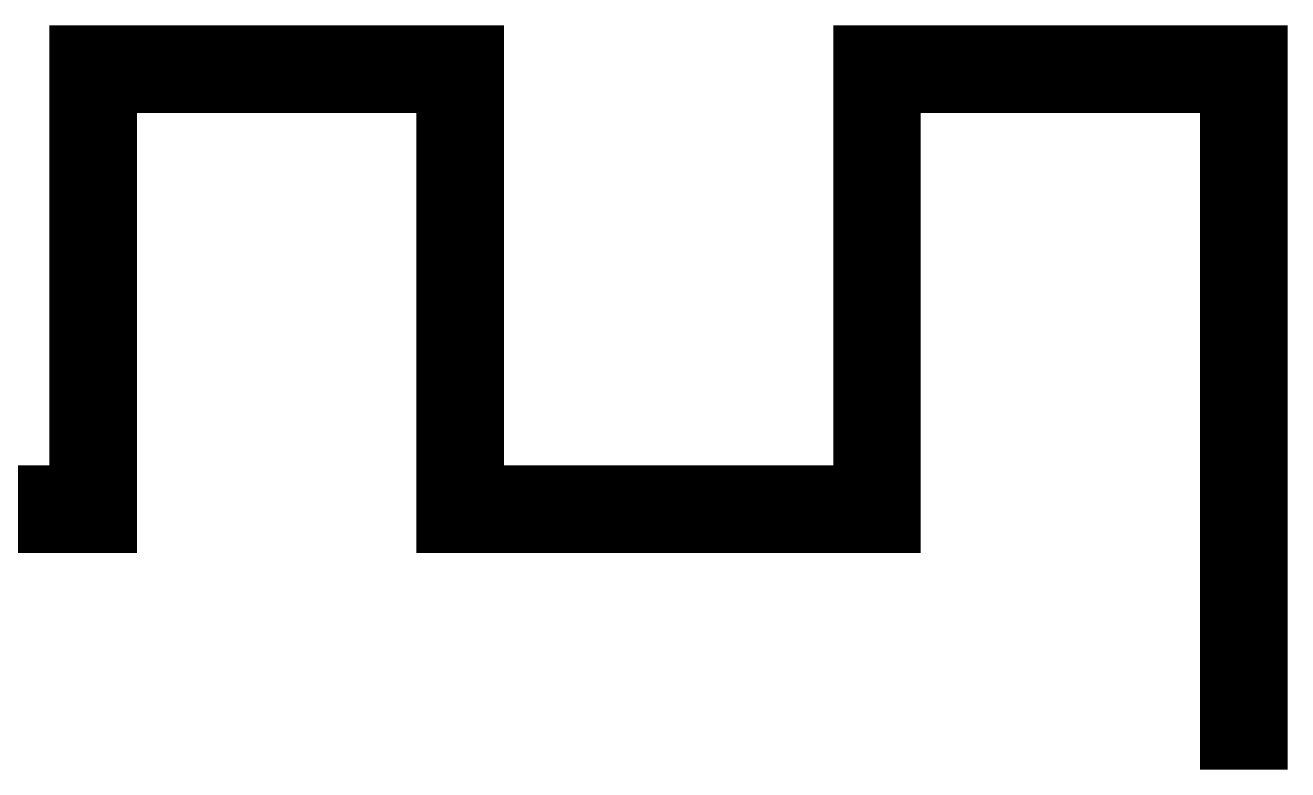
# Model space of a CAD drawing. Extents: x 2753 to 3321, y 4578 to 4791.
# Drawn here: x 3023.1 to 3321.1, y 4615.5 to 4791.3 of the extents above; entities that cross this region are included whole.
import ezdxf

# ---------------------------------------------------------------- set-up
doc = ezdxf.new("R2010")
doc.units = 0
doc.header["$LTSCALE"] = 25
doc.layers.get('0').update_dxf_attribs({"linetype": 'CONTINUOUS'})

msp = doc.modelspace()

# ---------------------------------------------------------------- linework, layer by layer
at = {"color": 5, "const_width": 1}
for points in [[(3029.276, 4790.795), (3029.276, 4771.11), (3135.575, 4771.11), (3135.575, 4790.795), (3029.276, 4790.795)], [(3048.961, 4667.173), (3048.961, 4790.795), (3029.276, 4790.795), (3029.276, 4667.173), (3048.961, 4667.173)], [(3029.276, 4790.673), (3048.961, 4790.673)], [(3029.276, 4790.61), (3135.575, 4790.61)], [(3029.276, 4789.673), (3048.961, 4789.673)], [(3029.276, 4789.61), (3135.575, 4789.61)], [(3029.276, 4788.673), (3048.961, 4788.673)], [(3135.575, 4790.795), (3135.575, 4667.173), (3115.89, 4667.173), (3115.89, 4790.795), (3135.575, 4790.795)], [(3115.89, 4790.673), (3135.575, 4790.673)], [(3115.89, 4789.673), (3135.575, 4789.673)], [(3115.89, 4788.673), (3135.575, 4788.673)], [(3234, 4667.173), (3234, 4790.795), (3214.315, 4790.795), (3214.315, 4667.173), (3234, 4667.173)], [(3214.315, 4790.795), (3214.315, 4771.11), (3320.614, 4771.11), (3320.614, 4790.795), (3214.315, 4790.795)], [(3214.315, 4790.673), (3234, 4790.673)], [(3214.315, 4790.61), (3320.614, 4790.61)], [(3214.315, 4789.673), (3234, 4789.673)], [(3214.315, 4789.61), (3320.614, 4789.61)], [(3214.315, 4788.673), (3234, 4788.673)], [(3320.614, 4790.795), (3320.614, 4615.992), (3300.929, 4615.992), (3300.929, 4790.795), (3320.614, 4790.795)], [(3300.929, 4790.492), (3320.614, 4790.492)], [(3300.929, 4789.492), (3320.614, 4789.492)], [(3029.276, 4788.61), (3135.575, 4788.61)], [(3029.276, 4787.673), (3048.961, 4787.673)], [(3029.276, 4787.61), (3135.575, 4787.61)], [(3029.276, 4786.673), (3048.961, 4786.673)], [(3029.276, 4786.61), (3135.575, 4786.61)], [(3029.276, 4785.673), (3048.961, 4785.673)], [(3115.89, 4787.673), (3135.575, 4787.673)], [(3115.89, 4786.673), (3135.575, 4786.673)], [(3115.89, 4785.673), (3135.575, 4785.673)], [(3214.315, 4788.61), (3320.614, 4788.61)], [(3214.315, 4787.673), (3234, 4787.673)], [(3214.315, 4787.61), (3320.614, 4787.61)], [(3214.315, 4786.673), (3234, 4786.673)], [(3214.315, 4786.61), (3320.614, 4786.61)], [(3214.315, 4785.673), (3234, 4785.673)], [(3300.929, 4788.492), (3320.614, 4788.492)], [(3300.929, 4787.492), (3320.614, 4787.492)], [(3300.929, 4786.492), (3320.614, 4786.492)], [(3029.276, 4785.61), (3135.575, 4785.61)], [(3029.276, 4784.673), (3048.961, 4784.673)], [(3029.276, 4784.61), (3135.575, 4784.61)], [(3029.276, 4783.673), (3048.961, 4783.673)], [(3029.276, 4783.61), (3135.575, 4783.61)], [(3115.89, 4784.673), (3135.575, 4784.673)], [(3115.89, 4783.673), (3135.575, 4783.673)], [(3214.315, 4785.61), (3320.614, 4785.61)], [(3214.315, 4784.673), (3234, 4784.673)], [(3214.315, 4784.61), (3320.614, 4784.61)], [(3214.315, 4783.673), (3234, 4783.673)], [(3214.315, 4783.61), (3320.614, 4783.61)], [(3300.929, 4785.492), (3320.614, 4785.492)], [(3300.929, 4784.492), (3320.614, 4784.492)], [(3300.929, 4783.492), (3320.614, 4783.492)], [(3029.276, 4782.673), (3048.961, 4782.673)], [(3029.276, 4782.61), (3135.575, 4782.61)], [(3029.276, 4781.673), (3048.961, 4781.673)], [(3029.276, 4781.61), (3135.575, 4781.61)], [(3029.276, 4780.673), (3048.961, 4780.673)], [(3029.276, 4780.61), (3135.575, 4780.61)], [(3115.89, 4782.673), (3135.575, 4782.673)], [(3115.89, 4781.673), (3135.575, 4781.673)], [(3115.89, 4780.673), (3135.575, 4780.673)], [(3214.315, 4782.673), (3234, 4782.673)], [(3214.315, 4782.61), (3320.614, 4782.61)], [(3214.315, 4781.673), (3234, 4781.673)], [(3214.315, 4781.61), (3320.614, 4781.61)], [(3214.315, 4780.673), (3234, 4780.673)], [(3214.315, 4780.61), (3320.614, 4780.61)], [(3300.929, 4782.492), (3320.614, 4782.492)], [(3300.929, 4781.492), (3320.614, 4781.492)], [(3300.929, 4780.492), (3320.614, 4780.492)], [(3029.276, 4779.673), (3048.961, 4779.673)], [(3029.276, 4779.61), (3135.575, 4779.61)], [(3029.276, 4778.673), (3048.961, 4778.673)], [(3029.276, 4778.61), (3135.575, 4778.61)], [(3029.276, 4777.673), (3048.961, 4777.673)], [(3029.276, 4777.61), (3135.575, 4777.61)], [(3115.89, 4779.673), (3135.575, 4779.673)], [(3115.89, 4778.673), (3135.575, 4778.673)], [(3115.89, 4777.673), (3135.575, 4777.673)], [(3214.315, 4779.673), (3234, 4779.673)], [(3214.315, 4779.61), (3320.614, 4779.61)], [(3214.315, 4778.673), (3234, 4778.673)], [(3214.315, 4778.61), (3320.614, 4778.61)], [(3214.315, 4777.673), (3234, 4777.673)], [(3214.315, 4777.61), (3320.614, 4777.61)], [(3300.929, 4779.492), (3320.614, 4779.492)], [(3300.929, 4778.492), (3320.614, 4778.492)], [(3300.929, 4777.492), (3320.614, 4777.492)], [(3029.276, 4776.673), (3048.961, 4776.673)], [(3029.276, 4776.61), (3135.575, 4776.61)], [(3029.276, 4775.673), (3048.961, 4775.673)], [(3029.276, 4775.61), (3135.575, 4775.61)], [(3029.276, 4774.673), (3048.961, 4774.673)], [(3029.276, 4774.61), (3135.575, 4774.61)], [(3115.89, 4776.673), (3135.575, 4776.673)], [(3115.89, 4775.673), (3135.575, 4775.673)], [(3115.89, 4774.673), (3135.575, 4774.673)], [(3214.315, 4776.673), (3234, 4776.673)], [(3214.315, 4776.61), (3320.614, 4776.61)], [(3214.315, 4775.673), (3234, 4775.673)], [(3214.315, 4775.61), (3320.614, 4775.61)], [(3214.315, 4774.673), (3234, 4774.673)], [(3214.315, 4774.61), (3320.614, 4774.61)], [(3300.929, 4776.492), (3320.614, 4776.492)], [(3300.929, 4775.492), (3320.614, 4775.492)], [(3300.929, 4774.492), (3320.614, 4774.492)], [(3029.276, 4773.673), (3048.961, 4773.673)], [(3029.276, 4773.61), (3135.575, 4773.61)], [(3029.276, 4772.673), (3048.961, 4772.673)], [(3029.276, 4772.61), (3135.575, 4772.61)], [(3029.276, 4771.673), (3048.961, 4771.673)], [(3029.276, 4771.61), (3135.575, 4771.61)], [(3115.89, 4773.673), (3135.575, 4773.673)], [(3115.89, 4772.673), (3135.575, 4772.673)], [(3115.89, 4771.673), (3135.575, 4771.673)], [(3214.315, 4773.673), (3234, 4773.673)], [(3214.315, 4773.61), (3320.614, 4773.61)], [(3214.315, 4772.673), (3234, 4772.673)], [(3214.315, 4772.61), (3320.614, 4772.61)], [(3214.315, 4771.673), (3234, 4771.673)], [(3214.315, 4771.61), (3320.614, 4771.61)], [(3300.929, 4773.492), (3320.614, 4773.492)], [(3300.929, 4772.492), (3320.614, 4772.492)], [(3300.929, 4771.492), (3320.614, 4771.492)], [(3029.276, 4770.673), (3048.961, 4770.673)], [(3029.276, 4769.673), (3048.961, 4769.673)], [(3029.276, 4768.673), (3048.961, 4768.673)], [(3115.89, 4770.673), (3135.575, 4770.673)], [(3115.89, 4769.673), (3135.575, 4769.673)], [(3115.89, 4768.673), (3135.575, 4768.673)], [(3214.315, 4770.673), (3234, 4770.673)], [(3214.315, 4769.673), (3234, 4769.673)], [(3214.315, 4768.673), (3234, 4768.673)], [(3300.929, 4770.492), (3320.614, 4770.492)], [(3300.929, 4769.492), (3320.614, 4769.492)], [(3300.929, 4768.492), (3320.614, 4768.492)], [(3029.276, 4767.673), (3048.961, 4767.673)], [(3029.276, 4766.673), (3048.961, 4766.673)], [(3029.276, 4765.673), (3048.961, 4765.673)], [(3115.89, 4767.673), (3135.575, 4767.673)], [(3115.89, 4766.673), (3135.575, 4766.673)], [(3115.89, 4765.673), (3135.575, 4765.673)], [(3214.315, 4767.673), (3234, 4767.673)], [(3214.315, 4766.673), (3234, 4766.673)], [(3214.315, 4765.673), (3234, 4765.673)], [(3300.929, 4767.492), (3320.614, 4767.492)], [(3300.929, 4766.492), (3320.614, 4766.492)], [(3300.929, 4765.492), (3320.614, 4765.492)], [(3029.276, 4764.673), (3048.961, 4764.673)], [(3029.276, 4763.673), (3048.961, 4763.673)], [(3029.276, 4762.673), (3048.961, 4762.673)], [(3115.89, 4764.673), (3135.575, 4764.673)], [(3115.89, 4763.673), (3135.575, 4763.673)], [(3115.89, 4762.673), (3135.575, 4762.673)], [(3214.315, 4764.673), (3234, 4764.673)], [(3214.315, 4763.673), (3234, 4763.673)], [(3214.315, 4762.673), (3234, 4762.673)], [(3300.929, 4764.492), (3320.614, 4764.492)], [(3300.929, 4763.492), (3320.614, 4763.492)], [(3300.929, 4762.492), (3320.614, 4762.492)], [(3029.276, 4761.673), (3048.961, 4761.673)], [(3029.276, 4760.673), (3048.961, 4760.673)], [(3029.276, 4759.673), (3048.961, 4759.673)], [(3115.89, 4761.673), (3135.575, 4761.673)], [(3115.89, 4760.673), (3135.575, 4760.673)], [(3115.89, 4759.673), (3135.575, 4759.673)], [(3214.315, 4761.673), (3234, 4761.673)], [(3214.315, 4760.673), (3234, 4760.673)], [(3214.315, 4759.673), (3234, 4759.673)], [(3300.929, 4761.492), (3320.614, 4761.492)], [(3300.929, 4760.492), (3320.614, 4760.492)], [(3300.929, 4759.492), (3320.614, 4759.492)], [(3029.276, 4758.673), (3048.961, 4758.673)], [(3029.276, 4757.673), (3048.961, 4757.673)], [(3029.276, 4756.673), (3048.961, 4756.673)], [(3115.89, 4758.673), (3135.575, 4758.673)], [(3115.89, 4757.673), (3135.575, 4757.673)], [(3115.89, 4756.673), (3135.575, 4756.673)], [(3214.315, 4758.673), (3234, 4758.673)], [(3214.315, 4757.673), (3234, 4757.673)], [(3214.315, 4756.673), (3234, 4756.673)], [(3300.929, 4758.492), (3320.614, 4758.492)], [(3300.929, 4757.492), (3320.614, 4757.492)], [(3300.929, 4756.492), (3320.614, 4756.492)], [(3029.276, 4755.673), (3048.961, 4755.673)], [(3029.276, 4754.673), (3048.961, 4754.673)], [(3029.276, 4753.673), (3048.961, 4753.673)], [(3115.89, 4755.673), (3135.575, 4755.673)], [(3115.89, 4754.673), (3135.575, 4754.673)], [(3115.89, 4753.673), (3135.575, 4753.673)], [(3214.315, 4755.673), (3234, 4755.673)], [(3214.315, 4754.673), (3234, 4754.673)], [(3214.315, 4753.673), (3234, 4753.673)], [(3300.929, 4755.492), (3320.614, 4755.492)], [(3300.929, 4754.492), (3320.614, 4754.492)], [(3300.929, 4753.492), (3320.614, 4753.492)], [(3029.276, 4752.673), (3048.961, 4752.673)], [(3029.276, 4751.673), (3048.961, 4751.673)], [(3029.276, 4750.673), (3048.961, 4750.673)], [(3115.89, 4752.673), (3135.575, 4752.673)], [(3115.89, 4751.673), (3135.575, 4751.673)], [(3115.89, 4750.673), (3135.575, 4750.673)], [(3214.315, 4752.673), (3234, 4752.673)], [(3214.315, 4751.673), (3234, 4751.673)], [(3214.315, 4750.673), (3234, 4750.673)], [(3300.929, 4752.492), (3320.614, 4752.492)], [(3300.929, 4751.492), (3320.614, 4751.492)], [(3300.929, 4750.492), (3320.614, 4750.492)], [(3029.276, 4749.673), (3048.961, 4749.673)], [(3029.276, 4748.673), (3048.961, 4748.673)], [(3029.276, 4747.673), (3048.961, 4747.673)], [(3115.89, 4749.673), (3135.575, 4749.673)], [(3115.89, 4748.673), (3135.575, 4748.673)], [(3115.89, 4747.673), (3135.575, 4747.673)], [(3214.315, 4749.673), (3234, 4749.673)], [(3214.315, 4748.673), (3234, 4748.673)], [(3214.315, 4747.673), (3234, 4747.673)], [(3300.929, 4749.492), (3320.614, 4749.492)], [(3300.929, 4748.492), (3320.614, 4748.492)], [(3300.929, 4747.492), (3320.614, 4747.492)], [(3029.276, 4746.673), (3048.961, 4746.673)], [(3029.276, 4745.673), (3048.961, 4745.673)], [(3029.276, 4744.673), (3048.961, 4744.673)], [(3115.89, 4746.673), (3135.575, 4746.673)], [(3115.89, 4745.673), (3135.575, 4745.673)], [(3115.89, 4744.673), (3135.575, 4744.673)], [(3214.315, 4746.673), (3234, 4746.673)], [(3214.315, 4745.673), (3234, 4745.673)], [(3214.315, 4744.673), (3234, 4744.673)], [(3300.929, 4746.492), (3320.614, 4746.492)], [(3300.929, 4745.492), (3320.614, 4745.492)], [(3300.929, 4744.492), (3320.614, 4744.492)], [(3029.276, 4743.673), (3048.961, 4743.673)], [(3029.276, 4742.673), (3048.961, 4742.673)], [(3029.276, 4741.673), (3048.961, 4741.673)], [(3115.89, 4743.673), (3135.575, 4743.673)], [(3115.89, 4742.673), (3135.575, 4742.673)], [(3115.89, 4741.673), (3135.575, 4741.673)], [(3214.315, 4743.673), (3234, 4743.673)], [(3214.315, 4742.673), (3234, 4742.673)], [(3214.315, 4741.673), (3234, 4741.673)], [(3300.929, 4743.492), (3320.614, 4743.492)], [(3300.929, 4742.492), (3320.614, 4742.492)], [(3300.929, 4741.492), (3320.614, 4741.492)], [(3029.276, 4740.673), (3048.961, 4740.673)], [(3029.276, 4739.673), (3048.961, 4739.673)], [(3029.276, 4738.673), (3048.961, 4738.673)], [(3115.89, 4740.673), (3135.575, 4740.673)], [(3115.89, 4739.673), (3135.575, 4739.673)], [(3115.89, 4738.673), (3135.575, 4738.673)], [(3214.315, 4740.673), (3234, 4740.673)], [(3214.315, 4739.673), (3234, 4739.673)], [(3214.315, 4738.673), (3234, 4738.673)], [(3300.929, 4740.492), (3320.614, 4740.492)], [(3300.929, 4739.492), (3320.614, 4739.492)], [(3300.929, 4738.492), (3320.614, 4738.492)], [(3029.276, 4737.673), (3048.961, 4737.673)], [(3029.276, 4736.673), (3048.961, 4736.673)], [(3029.276, 4735.673), (3048.961, 4735.673)], [(3115.89, 4737.673), (3135.575, 4737.673)], [(3115.89, 4736.673), (3135.575, 4736.673)], [(3115.89, 4735.673), (3135.575, 4735.673)], [(3214.315, 4737.673), (3234, 4737.673)], [(3214.315, 4736.673), (3234, 4736.673)], [(3214.315, 4735.673), (3234, 4735.673)], [(3300.929, 4737.492), (3320.614, 4737.492)], [(3300.929, 4736.492), (3320.614, 4736.492)], [(3300.929, 4735.492), (3320.614, 4735.492)], [(3029.276, 4734.673), (3048.961, 4734.673)], [(3029.276, 4733.673), (3048.961, 4733.673)], [(3029.276, 4732.673), (3048.961, 4732.673)], [(3115.89, 4734.673), (3135.575, 4734.673)], [(3115.89, 4733.673), (3135.575, 4733.673)], [(3115.89, 4732.673), (3135.575, 4732.673)], [(3214.315, 4734.673), (3234, 4734.673)], [(3214.315, 4733.673), (3234, 4733.673)], [(3214.315, 4732.673), (3234, 4732.673)], [(3300.929, 4734.492), (3320.614, 4734.492)], [(3300.929, 4733.492), (3320.614, 4733.492)], [(3300.929, 4732.492), (3320.614, 4732.492)], [(3029.276, 4731.673), (3048.961, 4731.673)], [(3029.276, 4730.673), (3048.961, 4730.673)], [(3029.276, 4729.673), (3048.961, 4729.673)], [(3115.89, 4731.673), (3135.575, 4731.673)], [(3115.89, 4730.673), (3135.575, 4730.673)], [(3115.89, 4729.673), (3135.575, 4729.673)], [(3214.315, 4731.673), (3234, 4731.673)], [(3214.315, 4730.673), (3234, 4730.673)], [(3214.315, 4729.673), (3234, 4729.673)], [(3300.929, 4731.492), (3320.614, 4731.492)], [(3300.929, 4730.492), (3320.614, 4730.492)], [(3300.929, 4729.492), (3320.614, 4729.492)], [(3029.276, 4728.673), (3048.961, 4728.673)], [(3029.276, 4727.673), (3048.961, 4727.673)], [(3029.276, 4726.673), (3048.961, 4726.673)], [(3115.89, 4728.673), (3135.575, 4728.673)], [(3115.89, 4727.673), (3135.575, 4727.673)], [(3115.89, 4726.673), (3135.575, 4726.673)], [(3214.315, 4728.673), (3234, 4728.673)], [(3214.315, 4727.673), (3234, 4727.673)], [(3214.315, 4726.673), (3234, 4726.673)], [(3300.929, 4728.492), (3320.614, 4728.492)], [(3300.929, 4727.492), (3320.614, 4727.492)], [(3300.929, 4726.492), (3320.614, 4726.492)], [(3029.276, 4725.673), (3048.961, 4725.673)], [(3029.276, 4724.673), (3048.961, 4724.673)], [(3029.276, 4723.673), (3048.961, 4723.673)], [(3115.89, 4725.673), (3135.575, 4725.673)], [(3115.89, 4724.673), (3135.575, 4724.673)], [(3115.89, 4723.673), (3135.575, 4723.673)], [(3214.315, 4725.673), (3234, 4725.673)], [(3214.315, 4724.673), (3234, 4724.673)], [(3214.315, 4723.673), (3234, 4723.673)], [(3300.929, 4725.492), (3320.614, 4725.492)], [(3300.929, 4724.492), (3320.614, 4724.492)], [(3300.929, 4723.492), (3320.614, 4723.492)], [(3029.276, 4722.673), (3048.961, 4722.673)], [(3029.276, 4721.673), (3048.961, 4721.673)], [(3029.276, 4720.673), (3048.961, 4720.673)], [(3115.89, 4722.673), (3135.575, 4722.673)], [(3115.89, 4721.673), (3135.575, 4721.673)], [(3115.89, 4720.673), (3135.575, 4720.673)], [(3214.315, 4722.673), (3234, 4722.673)], [(3214.315, 4721.673), (3234, 4721.673)], [(3214.315, 4720.673), (3234, 4720.673)], [(3300.929, 4722.492), (3320.614, 4722.492)], [(3300.929, 4721.492), (3320.614, 4721.492)], [(3300.929, 4720.492), (3320.614, 4720.492)], [(3029.276, 4719.673), (3048.961, 4719.673)], [(3029.276, 4718.673), (3048.961, 4718.673)], [(3029.276, 4717.673), (3048.961, 4717.673)], [(3115.89, 4719.673), (3135.575, 4719.673)], [(3115.89, 4718.673), (3135.575, 4718.673)], [(3115.89, 4717.673), (3135.575, 4717.673)], [(3214.315, 4719.673), (3234, 4719.673)], [(3214.315, 4718.673), (3234, 4718.673)], [(3214.315, 4717.673), (3234, 4717.673)], [(3300.929, 4719.492), (3320.614, 4719.492)], [(3300.929, 4718.492), (3320.614, 4718.492)], [(3300.929, 4717.492), (3320.614, 4717.492)], [(3029.276, 4716.673), (3048.961, 4716.673)], [(3029.276, 4715.673), (3048.961, 4715.673)], [(3029.276, 4714.673), (3048.961, 4714.673)], [(3115.89, 4716.673), (3135.575, 4716.673)], [(3115.89, 4715.673), (3135.575, 4715.673)], [(3115.89, 4714.673), (3135.575, 4714.673)], [(3214.315, 4716.673), (3234, 4716.673)], [(3214.315, 4715.673), (3234, 4715.673)], [(3214.315, 4714.673), (3234, 4714.673)], [(3300.929, 4716.492), (3320.614, 4716.492)], [(3300.929, 4715.492), (3320.614, 4715.492)], [(3300.929, 4714.492), (3320.614, 4714.492)], [(3029.276, 4713.673), (3048.961, 4713.673)], [(3029.276, 4712.673), (3048.961, 4712.673)], [(3029.276, 4711.673), (3048.961, 4711.673)], [(3115.89, 4713.673), (3135.575, 4713.673)], [(3115.89, 4712.673), (3135.575, 4712.673)], [(3115.89, 4711.673), (3135.575, 4711.673)], [(3214.315, 4713.673), (3234, 4713.673)], [(3214.315, 4712.673), (3234, 4712.673)], [(3214.315, 4711.673), (3234, 4711.673)], [(3300.929, 4713.492), (3320.614, 4713.492)], [(3300.929, 4712.492), (3320.614, 4712.492)], [(3300.929, 4711.492), (3320.614, 4711.492)], [(3029.276, 4710.673), (3048.961, 4710.673)], [(3029.276, 4709.673), (3048.961, 4709.673)], [(3029.276, 4708.673), (3048.961, 4708.673)], [(3115.89, 4710.673), (3135.575, 4710.673)], [(3115.89, 4709.673), (3135.575, 4709.673)], [(3115.89, 4708.673), (3135.575, 4708.673)], [(3214.315, 4710.673), (3234, 4710.673)], [(3214.315, 4709.673), (3234, 4709.673)], [(3214.315, 4708.673), (3234, 4708.673)], [(3300.929, 4710.492), (3320.614, 4710.492)], [(3300.929, 4709.492), (3320.614, 4709.492)], [(3300.929, 4708.492), (3320.614, 4708.492)], [(3029.276, 4707.673), (3048.961, 4707.673)], [(3029.276, 4706.673), (3048.961, 4706.673)], [(3029.276, 4705.673), (3048.961, 4705.673)], [(3115.89, 4707.673), (3135.575, 4707.673)], [(3115.89, 4706.673), (3135.575, 4706.673)], [(3115.89, 4705.673), (3135.575, 4705.673)], [(3214.315, 4707.673), (3234, 4707.673)], [(3214.315, 4706.673), (3234, 4706.673)], [(3214.315, 4705.673), (3234, 4705.673)], [(3300.929, 4707.492), (3320.614, 4707.492)], [(3300.929, 4706.492), (3320.614, 4706.492)], [(3300.929, 4705.492), (3320.614, 4705.492)], [(3029.276, 4704.673), (3048.961, 4704.673)], [(3029.276, 4703.673), (3048.961, 4703.673)], [(3029.276, 4702.673), (3048.961, 4702.673)], [(3115.89, 4704.673), (3135.575, 4704.673)], [(3115.89, 4703.673), (3135.575, 4703.673)], [(3115.89, 4702.673), (3135.575, 4702.673)], [(3214.315, 4704.673), (3234, 4704.673)], [(3214.315, 4703.673), (3234, 4703.673)], [(3214.315, 4702.673), (3234, 4702.673)], [(3300.929, 4704.492), (3320.614, 4704.492)], [(3300.929, 4703.492), (3320.614, 4703.492)], [(3300.929, 4702.492), (3320.614, 4702.492)], [(3029.276, 4701.673), (3048.961, 4701.673)], [(3029.276, 4700.673), (3048.961, 4700.673)], [(3029.276, 4699.673), (3048.961, 4699.673)], [(3115.89, 4701.673), (3135.575, 4701.673)], [(3115.89, 4700.673), (3135.575, 4700.673)], [(3115.89, 4699.673), (3135.575, 4699.673)], [(3214.315, 4701.673), (3234, 4701.673)], [(3214.315, 4700.673), (3234, 4700.673)], [(3214.315, 4699.673), (3234, 4699.673)], [(3300.929, 4701.492), (3320.614, 4701.492)], [(3300.929, 4700.492), (3320.614, 4700.492)], [(3300.929, 4699.492), (3320.614, 4699.492)], [(3029.276, 4698.673), (3048.961, 4698.673)], [(3029.276, 4697.673), (3048.961, 4697.673)], [(3029.276, 4696.673), (3048.961, 4696.673)], [(3115.89, 4698.673), (3135.575, 4698.673)], [(3115.89, 4697.673), (3135.575, 4697.673)], [(3115.89, 4696.673), (3135.575, 4696.673)], [(3214.315, 4698.673), (3234, 4698.673)], [(3214.315, 4697.673), (3234, 4697.673)], [(3214.315, 4696.673), (3234, 4696.673)], [(3300.929, 4698.492), (3320.614, 4698.492)], [(3300.929, 4697.492), (3320.614, 4697.492)], [(3300.929, 4696.492), (3320.614, 4696.492)], [(3029.276, 4695.673), (3048.961, 4695.673)], [(3029.276, 4694.673), (3048.961, 4694.673)], [(3029.276, 4693.673), (3048.961, 4693.673)], [(3115.89, 4695.673), (3135.575, 4695.673)], [(3115.89, 4694.673), (3135.575, 4694.673)], [(3115.89, 4693.673), (3135.575, 4693.673)], [(3214.315, 4695.673), (3234, 4695.673)], [(3214.315, 4694.673), (3234, 4694.673)], [(3214.315, 4693.673), (3234, 4693.673)], [(3300.929, 4695.492), (3320.614, 4695.492)], [(3300.929, 4694.492), (3320.614, 4694.492)], [(3300.929, 4693.492), (3320.614, 4693.492)], [(3029.276, 4692.673), (3048.961, 4692.673)], [(3029.276, 4691.673), (3048.961, 4691.673)], [(3029.276, 4690.673), (3048.961, 4690.673)], [(3115.89, 4692.673), (3135.575, 4692.673)], [(3115.89, 4691.673), (3135.575, 4691.673)], [(3115.89, 4690.673), (3135.575, 4690.673)], [(3214.315, 4692.673), (3234, 4692.673)], [(3214.315, 4691.673), (3234, 4691.673)], [(3214.315, 4690.673), (3234, 4690.673)], [(3300.929, 4692.492), (3320.614, 4692.492)], [(3300.929, 4691.492), (3320.614, 4691.492)], [(3300.929, 4690.492), (3320.614, 4690.492)], [(3029.276, 4689.673), (3048.961, 4689.673)], [(3029.276, 4688.673), (3048.961, 4688.673)], [(3029.276, 4687.673), (3048.961, 4687.673)], [(3115.89, 4689.673), (3135.575, 4689.673)], [(3115.89, 4688.673), (3135.575, 4688.673)], [(3115.89, 4687.673), (3135.575, 4687.673)], [(3214.315, 4689.673), (3234, 4689.673)], [(3214.315, 4688.673), (3234, 4688.673)], [(3214.315, 4687.673), (3234, 4687.673)], [(3300.929, 4689.492), (3320.614, 4689.492)], [(3300.929, 4688.492), (3320.614, 4688.492)], [(3300.929, 4687.492), (3320.614, 4687.492)], [(2930.85, 4686.858), (2930.85, 4667.173), (3048.961, 4667.173), (3048.961, 4686.858), (2930.85, 4686.858)], [(2930.85, 4686.673), (3048.961, 4686.673)], [(2930.85, 4685.673), (3048.961, 4685.673)], [(2930.85, 4684.673), (3048.961, 4684.673)], [(3029.276, 4686.673), (3048.961, 4686.673)], [(3029.276, 4685.673), (3048.961, 4685.673)], [(3029.276, 4684.673), (3048.961, 4684.673)], [(3115.89, 4686.858), (3115.89, 4667.173), (3234, 4667.173), (3234, 4686.858), (3115.89, 4686.858)], [(3115.89, 4686.673), (3135.575, 4686.673)], [(3115.89, 4686.673), (3234, 4686.673)], [(3115.89, 4685.673), (3135.575, 4685.673)], [(3115.89, 4685.673), (3234, 4685.673)], [(3115.89, 4684.673), (3135.575, 4684.673)], [(3115.89, 4684.673), (3234, 4684.673)], [(3214.315, 4686.673), (3234, 4686.673)], [(3214.315, 4685.673), (3234, 4685.673)], [(3214.315, 4684.673), (3234, 4684.673)], [(3300.929, 4686.492), (3320.614, 4686.492)], [(3300.929, 4685.492), (3320.614, 4685.492)], [(3300.929, 4684.492), (3320.614, 4684.492)], [(2930.85, 4683.673), (3048.961, 4683.673)], [(2930.85, 4682.673), (3048.961, 4682.673)], [(2930.85, 4681.673), (3048.961, 4681.673)], [(3029.276, 4683.673), (3048.961, 4683.673)], [(3029.276, 4682.673), (3048.961, 4682.673)], [(3029.276, 4681.673), (3048.961, 4681.673)], [(3115.89, 4683.673), (3135.575, 4683.673)], [(3115.89, 4683.673), (3234, 4683.673)], [(3115.89, 4682.673), (3135.575, 4682.673)], [(3115.89, 4682.673), (3234, 4682.673)], [(3115.89, 4681.673), (3135.575, 4681.673)], [(3115.89, 4681.673), (3234, 4681.673)], [(3214.315, 4683.673), (3234, 4683.673)], [(3214.315, 4682.673), (3234, 4682.673)], [(3214.315, 4681.673), (3234, 4681.673)], [(3300.929, 4683.492), (3320.614, 4683.492)], [(3300.929, 4682.492), (3320.614, 4682.492)], [(3300.929, 4681.492), (3320.614, 4681.492)], [(2930.85, 4680.673), (3048.961, 4680.673)], [(2930.85, 4679.673), (3048.961, 4679.673)], [(2930.85, 4678.673), (3048.961, 4678.673)], [(3029.276, 4680.673), (3048.961, 4680.673)], [(3029.276, 4679.673), (3048.961, 4679.673)], [(3029.276, 4678.673), (3048.961, 4678.673)], [(3115.89, 4680.673), (3135.575, 4680.673)], [(3115.89, 4680.673), (3234, 4680.673)], [(3115.89, 4679.673), (3135.575, 4679.673)], [(3115.89, 4679.673), (3234, 4679.673)], [(3115.89, 4678.673), (3135.575, 4678.673)], [(3115.89, 4678.673), (3234, 4678.673)], [(3214.315, 4680.673), (3234, 4680.673)], [(3214.315, 4679.673), (3234, 4679.673)], [(3214.315, 4678.673), (3234, 4678.673)], [(3300.929, 4680.492), (3320.614, 4680.492)], [(3300.929, 4679.492), (3320.614, 4679.492)], [(3300.929, 4678.492), (3320.614, 4678.492)], [(2930.85, 4677.673), (3048.961, 4677.673)], [(2930.85, 4676.673), (3048.961, 4676.673)], [(2930.85, 4675.673), (3048.961, 4675.673)], [(3029.276, 4677.673), (3048.961, 4677.673)], [(3029.276, 4676.673), (3048.961, 4676.673)], [(3029.276, 4675.673), (3048.961, 4675.673)], [(3115.89, 4677.673), (3135.575, 4677.673)], [(3115.89, 4677.673), (3234, 4677.673)], [(3115.89, 4676.673), (3135.575, 4676.673)], [(3115.89, 4676.673), (3234, 4676.673)], [(3115.89, 4675.673), (3135.575, 4675.673)], [(3115.89, 4675.673), (3234, 4675.673)], [(3214.315, 4677.673), (3234, 4677.673)], [(3214.315, 4676.673), (3234, 4676.673)], [(3214.315, 4675.673), (3234, 4675.673)], [(3300.929, 4677.492), (3320.614, 4677.492)], [(3300.929, 4676.492), (3320.614, 4676.492)], [(3300.929, 4675.492), (3320.614, 4675.492)], [(2930.85, 4674.673), (3048.961, 4674.673)], [(2930.85, 4673.673), (3048.961, 4673.673)], [(2930.85, 4672.673), (3048.961, 4672.673)], [(3029.276, 4674.673), (3048.961, 4674.673)], [(3029.276, 4673.673), (3048.961, 4673.673)], [(3029.276, 4672.673), (3048.961, 4672.673)], [(3115.89, 4674.673), (3135.575, 4674.673)], [(3115.89, 4674.673), (3234, 4674.673)], [(3115.89, 4673.673), (3135.575, 4673.673)], [(3115.89, 4673.673), (3234, 4673.673)], [(3115.89, 4672.673), (3135.575, 4672.673)], [(3115.89, 4672.673), (3234, 4672.673)], [(3214.315, 4674.673), (3234, 4674.673)], [(3214.315, 4673.673), (3234, 4673.673)], [(3214.315, 4672.673), (3234, 4672.673)], [(3300.929, 4674.492), (3320.614, 4674.492)], [(3300.929, 4673.492), (3320.614, 4673.492)], [(3300.929, 4672.492), (3320.614, 4672.492)], [(2930.85, 4671.673), (3048.961, 4671.673)], [(2930.85, 4670.673), (3048.961, 4670.673)], [(2930.85, 4669.673), (3048.961, 4669.673)], [(3029.276, 4671.673), (3048.961, 4671.673)], [(3029.276, 4670.673), (3048.961, 4670.673)], [(3029.276, 4669.673), (3048.961, 4669.673)], [(3115.89, 4671.673), (3135.575, 4671.673)], [(3115.89, 4671.673), (3234, 4671.673)], [(3115.89, 4670.673), (3135.575, 4670.673)], [(3115.89, 4670.673), (3234, 4670.673)], [(3115.89, 4669.673), (3135.575, 4669.673)], [(3115.89, 4669.673), (3234, 4669.673)], [(3214.315, 4671.673), (3234, 4671.673)], [(3214.315, 4670.673), (3234, 4670.673)], [(3214.315, 4669.673), (3234, 4669.673)], [(3300.929, 4671.492), (3320.614, 4671.492)], [(3300.929, 4670.492), (3320.614, 4670.492)], [(3300.929, 4669.492), (3320.614, 4669.492)], [(2930.85, 4668.673), (3048.961, 4668.673)], [(2930.85, 4667.673), (3048.961, 4667.673)], [(3029.276, 4668.673), (3048.961, 4668.673)], [(3029.276, 4667.673), (3048.961, 4667.673)], [(3115.89, 4668.673), (3135.575, 4668.673)], [(3115.89, 4668.673), (3234, 4668.673)], [(3115.89, 4667.673), (3135.575, 4667.673)], [(3115.89, 4667.673), (3234, 4667.673)], [(3214.315, 4668.673), (3234, 4668.673)], [(3214.315, 4667.673), (3234, 4667.673)], [(3300.929, 4668.492), (3320.614, 4668.492)], [(3300.929, 4667.492), (3320.614, 4667.492)], [(3300.929, 4666.492), (3320.614, 4666.492)], [(3300.929, 4665.492), (3320.614, 4665.492)], [(3300.929, 4664.492), (3320.614, 4664.492)], [(3300.929, 4663.492), (3320.614, 4663.492)], [(3300.929, 4662.492), (3320.614, 4662.492)], [(3300.929, 4661.492), (3320.614, 4661.492)], [(3300.929, 4660.492), (3320.614, 4660.492)], [(3300.929, 4659.492), (3320.614, 4659.492)], [(3300.929, 4658.492), (3320.614, 4658.492)], [(3300.929, 4657.492), (3320.614, 4657.492)], [(3300.929, 4656.492), (3320.614, 4656.492)], [(3300.929, 4655.492), (3320.614, 4655.492)], [(3300.929, 4654.492), (3320.614, 4654.492)], [(3300.929, 4653.492), (3320.614, 4653.492)], [(3300.929, 4652.492), (3320.614, 4652.492)], [(3300.929, 4651.492), (3320.614, 4651.492)], [(3300.929, 4650.492), (3320.614, 4650.492)], [(3300.929, 4649.492), (3320.614, 4649.492)], [(3300.929, 4648.492), (3320.614, 4648.492)], [(3300.929, 4647.492), (3320.614, 4647.492)], [(3300.929, 4646.492), (3320.614, 4646.492)], [(3300.929, 4645.492), (3320.614, 4645.492)], [(3300.929, 4644.492), (3320.614, 4644.492)], [(3300.929, 4643.492), (3320.614, 4643.492)], [(3300.929, 4642.492), (3320.614, 4642.492)], [(3300.929, 4641.492), (3320.614, 4641.492)], [(3300.929, 4640.492), (3320.614, 4640.492)], [(3300.929, 4639.492), (3320.614, 4639.492)], [(3300.929, 4638.492), (3320.614, 4638.492)], [(3300.929, 4637.492), (3320.614, 4637.492)], [(3300.929, 4636.492), (3320.614, 4636.492)], [(3300.929, 4635.492), (3320.614, 4635.492)], [(3300.929, 4634.492), (3320.614, 4634.492)], [(3300.929, 4633.492), (3320.614, 4633.492)], [(3300.929, 4632.492), (3320.614, 4632.492)], [(3300.929, 4631.492), (3320.614, 4631.492)], [(3300.929, 4630.492), (3320.614, 4630.492)], [(3300.929, 4629.492), (3320.614, 4629.492)], [(3300.929, 4628.492), (3320.614, 4628.492)], [(3300.929, 4627.492), (3320.614, 4627.492)], [(3300.929, 4626.492), (3320.614, 4626.492)], [(3300.929, 4625.492), (3320.614, 4625.492)], [(3300.929, 4624.492), (3320.614, 4624.492)], [(3300.929, 4623.492), (3320.614, 4623.492)], [(3300.929, 4622.492), (3320.614, 4622.492)], [(3300.929, 4621.492), (3320.614, 4621.492)], [(3300.929, 4620.492), (3320.614, 4620.492)], [(3300.929, 4619.492), (3320.614, 4619.492)], [(3300.929, 4618.492), (3320.614, 4618.492)], [(3300.929, 4617.492), (3320.614, 4617.492)], [(3300.929, 4616.492), (3320.614, 4616.492)]]:
    msp.add_lwpolyline(points, dxfattribs=at)

doc.saveas('drawing.dxf')
